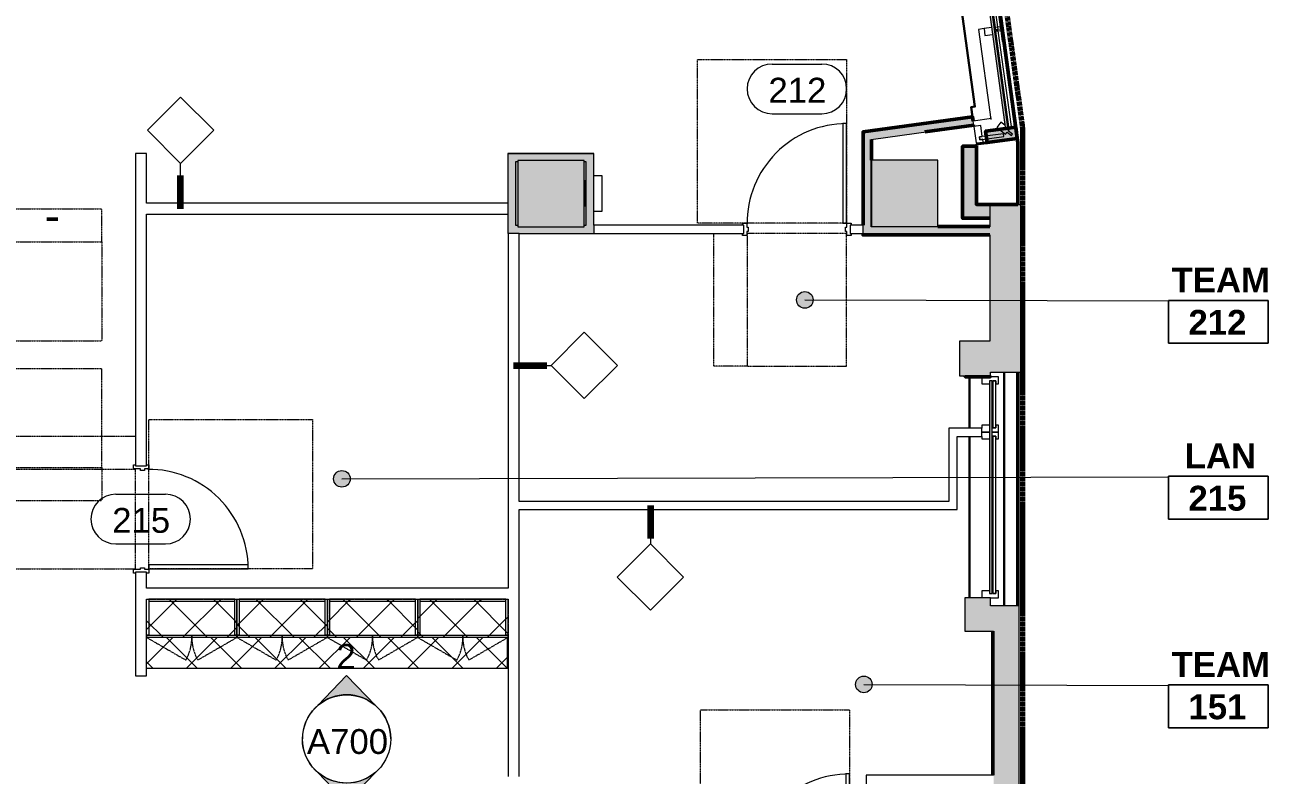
# Model space of a CAD drawing. Header units: inches. Extents: x 842 to 2283, y -57 to 1824.
# Drawn here: x 1819 to 2269, y 320.4 to 592 of the extents above; entities that cross this region are included whole.
import ezdxf

# ---------------------------------------------------------------- set-up
doc = ezdxf.new("R2010")
doc.units = ezdxf.units.IN
doc.header["$MEASUREMENT"] = 0
for name, pattern in [('Dash', [0.25, 0.125, -0.125]), ('Dash 1_32_', [0.0625, 0.03125, -0.03125]), ('Hidden', [0.28125, 0.1875, -0.09375]), ('IMPORT-Orbis_BB$0$TI_Grid_E957150$0$PROPERTY _2_', [1.546875, 1.3125, -0.046875, 0.046875, -0.046875, 0.046875, -0.046875]), ('MN - Dash 1_32_', [0.0625, 0.03125, -0.03125])]:
    doc.linetypes.add(name, pattern=pattern)
for name, color, linetype, lineweight in [('A-AREA-IDEN', 2, 'Continuous', 9), ('A-DOOR', 31, 'Continuous', 13), ('A-DOOR-IDEN', 31, 'Continuous', 9), ('A-GENM', 13, 'Dash 1_32_', 9), ('A-GLAZ-CURT', 52, 'Continuous', 9), ('A-WALL', 113, 'Continuous', 9), ('A-WALL-IDEN', 211, 'Continuous', 9), ('A-WALL-PATT', 111, 'Continuous', 13), ('G-ANNO-SYMB', 111, 'Continuous', 9), ('I-WALL', 2, 'Continuous', 13), ('Orbis - Background_dwg', 8, 'Continuous', 9), ('Orbis_AR$0$A-Wall-Exst', 7, 'Continuous', 9), ('Orbis_BB$0$A-Flor-Spcl', 7, 'Continuous', 9), ('Orbis_BB$0$A-Glaz-Assm', 10, 'Continuous', 20), ('Orbis_BB$0$A-Glaz-Assm-Blow', 250, 'Continuous', 13), ('Orbis_BB$0$A-Glaz-Assm-Glaz', 10, 'Continuous', 20), ('Orbis_BB$0$A-Wall-Exst', 7, 'Continuous', 9), ('Orbis_BB$0$TI_ARCH-02_E957150$0$A-Wall-Blow', 130, 'Continuous', 30), ('Orbis_BB$0$TI_Grid_E957150$0$C-Prop', 170, 'IMPORT-Orbis_BB$0$TI_Grid_E957150$0$PROPERTY _2_', 70), ('Orbis_BB$0$TI_Grid_E957150$0$S-12-COLS-CONC-PATT', 10, 'Continuous', 20), ('Orbis_BB$0$TI_Grid_E957150$0$S-P2-WALL-CONC', 50, 'Continuous', 50), ('Q-CASE', 31, 'Continuous', 13), ('Q-CASE-HDLN', 31, 'Dash', 9), ('S-COLS', 52, 'Continuous', 13)]:
    doc.layers.add(name, color=color, linetype=linetype, lineweight=lineweight)
doc.styles.add('Arial', font='arial.ttf', dxfattribs={"height": 9})
doc.styles.add('Swis721 Lt BT', font='swissl.ttf', dxfattribs={"height": 9})
doc.styles.add('Swis721 Lt BT_B', font='', dxfattribs={"height": 9})
doc.styles.get('Swis721 Lt BT_B').set_extended_font_data('Swis721 Lt BT', bold=True)
pattern_1 = [(45, (-1959.185, -386.466), (-8.01223, 8.01223), []), (135, (-1959.185, -386.466), (-8.01223, -8.01223), [])]
pattern_2 = [(45, (-1861.093, -386.466), (-8.01223, 8.01223), []), (135, (-1861.093, -386.466), (-8.01223, -8.01223), [])]
pattern_3 = [(45, (-1926.488, -386.466), (-8.01223, 8.01223), []), (135, (-1926.488, -386.466), (-8.01223, -8.01223), [])]
pattern_4 = [(45, (-1893.79, -386.466), (-8.01223, 8.01223), []), (135, (-1893.79, -386.466), (-8.01223, -8.01223), [])]

# ---------------------------------------------------------------- blocks, each defined once
blk = doc.blocks.new('Concrete-Rectangular-Column - 24 x 24-6914337-Level XX  CONSTRUCTION')
at = {"layer": 'S-COLS', "lineweight": 9}
blk.add_hatch(color=7, dxfattribs=at).paths.add_polyline_path([(-12, -12), (12, -12), (12, 12), (-12, 12)], flags=0)
at = {"layer": 'S-COLS', "color": 8, "lineweight": 20}
for p, q in [((12, 12), (-12, 12)), ((-12, 12), (-12, -12)), ((12, -12), (12, 12)), ((-12, -12), (12, -12))]:
    blk.add_line(p, q, dxfattribs=at)
blk = doc.blocks.new('Door - Glass Single - Full Rail - Short Handle-7263213-Level XX  CONSTRUCTION')
at = {"layer": 'A-DOOR', "lineweight": 20}
for p, q in [((17, -2), (18, -2)), ((17, -38), (17, -2)), ((18, -2), (18, -38)), ((18, -38), (17, -38))]:
    blk.add_line(p, q, dxfattribs=at)
at = {"layer": 'A-DOOR', "lineweight": 9}
blk.add_arc((18, -2), 36, 179.5, 270, dxfattribs=at)
at = {"layer": 'A-GENM'}
for p, q in [((-17.81, 49.31), (-29.81, 49.31)), ((-29.81, 1.5), (-29.81, 49.31)), ((-17.81, 49.31), (18, 49.31)), ((-17.81, 1.5), (-17.81, 49.31)), ((18, 1.5), (18, 49.31)), ((17.97, 1.5), (18, 1.5)), ((-35.81, -1.5), (-35.81, -61.31)), ((17.97, -1.5), (18, -1.5)), ((18, -1.5), (18, -61.31)), ((-35.81, -61.31), (18, -61.31))]:
    blk.add_line(p, q, dxfattribs=at)
blk = doc.blocks.new('Door - Glass Single - Full Rail - Short Handle-7028100-Level XX  CONSTRUCTION')
at = {"layer": 'A-DOOR', "lineweight": 20}
for p, q in [((17, 38), (17, 2)), ((18, 38), (17, 38)), ((18, 2), (18, 38)), ((17, 2), (18, 2))]:
    blk.add_line(p, q, dxfattribs=at)
at = {"layer": 'A-DOOR', "lineweight": 9}
blk.add_arc((18, 2), 36, 90, 180.5, dxfattribs=at)
at = {"layer": 'A-GENM'}
for p, q in [((-35.81, 61.31), (18, 61.31)), ((-35.81, 1.5), (-35.81, 61.31)), ((18, 1.5), (18, 61.31)), ((17.97, 1.5), (18, 1.5)), ((-29.81, -1.5), (-29.81, -49.31)), ((-17.81, -1.5), (-17.81, -49.31)), ((17.97, -1.5), (18, -1.5)), ((18, -1.5), (18, -49.31)), ((-17.81, -49.31), (-29.81, -49.31)), ((-17.81, -49.31), (18, -49.31))]:
    blk.add_line(p, q, dxfattribs=at)
blk = doc.blocks.new('Door - Single - Solid Door-7305035-Level XX  CONSTRUCTION')
at = {"layer": 'A-DOOR', "linetype": 'MN - Dash 1_32_', "lineweight": 9}
for p, q in [((21.99, 49.91), (-14.01, 49.91)), ((-14.01, 49.91), (-14.01, 1.91)), ((21.99, 49.91), (33.99, 49.91)), ((21.99, 1.91), (21.99, 49.91)), ((33.99, 49.91), (33.99, 1.91)), ((-14.01, 1.91), (21.99, 1.91)), ((-14.01, -62.09), (-14.01, -2.84)), ((-14.01, -2.84), (39.99, -2.84)), ((39.99, -2.84), (39.99, -62.09)), ((39.99, -62.09), (-14.01, -62.09))]:
    blk.add_line(p, q, dxfattribs=at)
at = {"layer": 'A-DOOR', "lineweight": 9}
for p, q in [((-15.63, 2.66), (-14.13, 2.66)), ((-15.63, 1.91), (-15.63, 2.66)), ((-14.13, 2.66), (-14.13, 0.16)), ((-14.13, 0.16), (-13.63, 0.16)), ((-13.63, 0.16), (-13.63, -1.34)), ((21.62, 0.16), (22.12, 0.16)), ((21.62, -1.34), (21.62, 0.16)), ((22.12, 2.66), (23.62, 2.66)), ((22.12, 0.16), (22.12, 2.66)), ((23.62, 2.66), (23.62, 1.91)), ((-15.63, -2.84), (-15.63, -2.09)), ((-14.13, -2.84), (-15.63, -2.84)), ((-14.13, -1.34), (-14.13, -2.84)), ((-13.63, -1.34), (-14.13, -1.34)), ((22.12, -1.34), (21.62, -1.34)), ((22.12, -2.84), (22.12, -1.34)), ((23.62, -2.84), (22.12, -2.84)), ((23.62, -2.09), (23.62, -2.84))]:
    blk.add_line(p, q, dxfattribs=at)
at = {"layer": 'A-DOOR'}
for p, q in [((-12.63, -2.84), (-14.01, -2.84)), ((-14.01, -2.84), (-14.01, -38.84)), ((-12.63, -38.84), (-12.63, -2.84)), ((-14.01, -38.84), (-12.63, -38.84))]:
    blk.add_line(p, q, dxfattribs=at)
at = {"layer": 'A-DOOR', "lineweight": 9}
blk.add_arc((-14.01, -2.84), 36, 270, 0.5, dxfattribs=at)
blk = doc.blocks.new('Door - Single - Solid Door-6976162-Level XX  CONSTRUCTION')
at = {"layer": 'A-DOOR', "linetype": 'MN - Dash 1_32_', "lineweight": 9}
for p, q in [((21.99, 49.41), (-14.01, 49.41)), ((-14.01, 49.41), (-14.01, 1.41)), ((21.99, 49.41), (33.99, 49.41)), ((21.99, 1.41), (21.99, 49.41)), ((33.99, 49.41), (33.99, 1.41)), ((-14.01, 1.41), (21.99, 1.41)), ((-14.01, -61.59), (-14.01, -2.34)), ((-14.01, -2.34), (39.99, -2.34)), ((39.99, -2.34), (39.99, -61.59)), ((39.99, -61.59), (-14.01, -61.59))]:
    blk.add_line(p, q, dxfattribs=at)
at = {"layer": 'A-DOOR', "lineweight": 9}
for p, q in [((-15.63, 2.16), (-14.13, 2.16)), ((-15.63, 1.41), (-15.63, 2.16)), ((-14.13, 2.16), (-14.13, 0.66)), ((-14.13, 0.66), (-13.63, 0.66)), ((-13.63, 0.66), (-13.63, -0.84)), ((21.62, 0.66), (22.12, 0.66)), ((21.62, -0.84), (21.62, 0.66)), ((22.12, 2.16), (23.62, 2.16)), ((22.12, 0.66), (22.12, 2.16)), ((23.62, 2.16), (23.62, 1.41)), ((-15.63, -2.34), (-15.63, -1.59)), ((-14.13, -2.34), (-15.63, -2.34)), ((-14.13, -0.84), (-14.13, -2.34)), ((-13.63, -0.84), (-14.13, -0.84)), ((22.12, -0.84), (21.62, -0.84)), ((22.12, -2.34), (22.12, -0.84)), ((23.62, -2.34), (22.12, -2.34)), ((23.62, -1.59), (23.62, -2.34))]:
    blk.add_line(p, q, dxfattribs=at)
at = {"layer": 'A-DOOR'}
for p, q in [((-12.63, -2.34), (-14.01, -2.34)), ((-14.01, -2.34), (-14.01, -38.34)), ((-12.63, -38.34), (-12.63, -2.34)), ((-14.01, -38.34), (-12.63, -38.34))]:
    blk.add_line(p, q, dxfattribs=at)
at = {"layer": 'A-DOOR', "lineweight": 9}
blk.add_arc((-14.01, -2.34), 36, 270, 0.5, dxfattribs=at)
blk = doc.blocks.new('C-Counter Top - ADJ HEIGHT-7313666-Level XX  CONSTRUCTION')
at = {"layer": 'Q-CASE', "lineweight": 9}
h = blk.add_hatch(dxfattribs=at)
h.set_pattern_fill('FP2_5', color=256, style=0, pattern_type=2)
h.set_pattern_definition([(45, (-1910.351, -384.093), (-8.01223, 8.01223), []), (135, (-1910.351, -384.093), (-8.01223, -8.01223), [])])
h.paths.add_polyline_path([(34.48, -25), (83.34, -25), (83.34, -13.86), (-47.26, -13.86), (-47.26, -25), (31.39, -25)], flags=0)
for p, q in [((83.34, -25), (83.34, -13.86)), ((-47.26, -25), (83.34, -25))]:
    blk.add_line(p, q, dxfattribs=at)
blk = doc.blocks.new('System Panel - Glazed-7329274-Level XX  CONSTRUCTION')
at = {"layer": 'A-GLAZ-CURT'}
blk.add_hatch(color=7, dxfattribs=at).paths.add_polyline_path([(90.81, -1.75), (90.81, -0.75), (-90.81, -0.75), (-90.81, -1.75), (1.22, -1.75)], flags=0)
at = {"layer": 'A-GLAZ-CURT', "color": 8, "lineweight": 20}
for p, q in [((90.81, -0.75), (-90.81, -0.75)), ((-90.81, -0.75), (-90.81, -1.75)), ((-90.81, -1.75), (90.81, -1.75)), ((90.81, -1.75), (90.81, -0.75))]:
    blk.add_line(p, q, dxfattribs=at)
blk = doc.blocks.new('System Panel - Glazed-7329275-Level XX  CONSTRUCTION')
at = {"layer": 'A-GLAZ-CURT'}
blk.add_hatch(color=7, dxfattribs=at).paths.add_polyline_path([(38.5, -1.375), (38.5, -0.75), (-38.5, -0.75), (-38.5, -1.75), (38.5, -1.75)], flags=0)
at = {"layer": 'A-GLAZ-CURT', "color": 8, "lineweight": 20}
for p, q in [((38.5, -0.75), (-38.5, -0.75)), ((-38.5, -0.75), (-38.5, -1.75)), ((-38.5, -1.75), (38.5, -1.75)), ((38.5, -1.75), (38.5, -0.75))]:
    blk.add_line(p, q, dxfattribs=at)
blk = doc.blocks.new('CW Cupbd Ohead - 23_5_h x 13 7_8_d - 2 Doors - 1 Shelf-7492704-Level XX  CONSTRUCTION')
at = {"layer": 'Q-CASE', "lineweight": 9}
h = blk.add_hatch(dxfattribs=at)
h.set_pattern_fill('FP2_7', color=256, style=0, pattern_type=2)
h.set_pattern_definition(pattern_1)
h.paths.add_polyline_path([(2.75, -15.45), (2.75, -2.36), (2, -2.37), (2, -15.45)], flags=0)
h = blk.add_hatch(dxfattribs=at)
h.set_pattern_fill('FP2_7', color=256, style=0, pattern_type=2)
h.set_pattern_definition(pattern_1)
h.paths.add_polyline_path([(33.94, -3.11), (33.94, -2.36), (2.75, -2.37), (2.75, -3.11)], flags=0)
h = blk.add_hatch(dxfattribs=at)
h.set_pattern_fill('FP2_7', color=256, style=0, pattern_type=2)
h.set_pattern_definition(pattern_1)
h.paths.add_polyline_path([(18.34, -15.45), (33.94, -15.45), (33.94, -3.11), (2.75, -3.11), (2.75, -15.45)], flags=0)
h = blk.add_hatch(dxfattribs=at)
h.set_pattern_fill('FP2_7', color=256, style=0, pattern_type=2)
h.set_pattern_definition(pattern_1)
h.paths.add_polyline_path([(34.69, -15.45), (34.69, -2.36), (33.94, -2.37), (33.94, -15.45), (34.51, -15.45)], flags=0)
h = blk.add_hatch(dxfattribs=at)
h.set_pattern_fill('FP2_7', color=256, style=0, pattern_type=2)
h.set_pattern_definition(pattern_1)
h.paths.add_polyline_path([(2, -16.24), (18.34, -16.24), (18.34, -15.45), (2, -15.45)], flags=0)
h = blk.add_hatch(dxfattribs=at)
h.set_pattern_fill('FP2_7', color=256, style=0, pattern_type=2)
h.set_pattern_definition(pattern_1)
h.paths.add_polyline_path([(34.51, -16.24), (34.69, -16.24), (34.69, -15.45), (18.34, -15.45), (18.34, -16.24), (33.94, -16.24)], flags=0)
for p, q in [((2, -2.36), (2.75, -2.36)), ((2, -15.45), (2, -2.36)), ((2.75, -2.36), (2.75, -15.45)), ((33.94, -2.36), (2.75, -2.36)), ((2.75, -3.11), (33.94, -3.11)), ((33.94, -2.36), (34.69, -2.36)), ((33.94, -15.45), (33.94, -2.36)), ((34.69, -15.45), (34.69, -2.36)), ((2, -15.45), (18.34, -15.45)), ((2, -15.45), (2, -16.24)), ((2.75, -15.45), (2, -15.45)), ((18.34, -16.24), (2, -16.24)), ((18.34, -16.24), (18.34, -15.45)), ((18.34, -15.45), (34.69, -15.45)), ((18.34, -15.45), (18.34, -16.24)), ((34.69, -16.24), (18.34, -16.24)), ((34.69, -15.45), (33.94, -15.45)), ((34.69, -16.24), (34.69, -15.45))]:
    blk.add_line(p, q, dxfattribs=at)
at = {"layer": 'Q-CASE', "linetype": 'Hidden', "lineweight": 9}
for p, q in [((2, -16.24), (16.15, -24.41)), ((34.69, -16.24), (20.53, -24.41))]:
    blk.add_line(p, q, dxfattribs=at)
for centre, start, end in [((2, -16.24), 330, 0.5), ((34.69, -16.24), 179.5, 210)]:
    blk.add_arc(centre, 16.35, start, end, dxfattribs=at)
at = {"layer": 'Q-CASE-HDLN'}
for p, q in [((2, -16.24), (2, -2.36)), ((2, -2.36), (34.69, -2.36)), ((34.69, -2.36), (34.69, -16.24)), ((34.69, -16.24), (2, -16.24))]:
    blk.add_line(p, q, dxfattribs=at)
blk = doc.blocks.new('CW Cupbd Ohead - 23_5_h x 13 7_8_d - 2 Doors - 1 Shelf-V1-Level XX  CONSTRUCTION')
at = {"layer": 'Q-CASE', "lineweight": 9}
h = blk.add_hatch(dxfattribs=at)
h.set_pattern_fill('FP2_8', color=256, style=0, pattern_type=2)
h.set_pattern_definition(pattern_2)
h.paths.add_polyline_path([(2, -15.45), (2.75, -15.45), (2.75, -2.36), (2, -2.37), (2, -3.11)], flags=0)
h = blk.add_hatch(dxfattribs=at)
h.set_pattern_fill('FP2_8', color=256, style=0, pattern_type=2)
h.set_pattern_definition(pattern_2)
h.paths.add_polyline_path([(2.75, -3.11), (33.94, -3.11), (33.94, -2.36), (2.75, -2.37)], flags=0)
h = blk.add_hatch(dxfattribs=at)
h.set_pattern_fill('FP2_8', color=256, style=0, pattern_type=2)
h.set_pattern_definition(pattern_2)
h.paths.add_polyline_path([(18.34, -15.45), (33.94, -15.45), (33.94, -3.11), (2.75, -3.11), (2.75, -15.45)], flags=0)
h = blk.add_hatch(dxfattribs=at)
h.set_pattern_fill('FP2_8', color=256, style=0, pattern_type=2)
h.set_pattern_definition(pattern_2)
h.paths.add_polyline_path([(34.69, -15.45), (34.69, -2.36), (33.94, -2.37), (33.94, -15.45)], flags=0)
h = blk.add_hatch(dxfattribs=at)
h.set_pattern_fill('FP2_8', color=256, style=0, pattern_type=2)
h.set_pattern_definition(pattern_2)
h.paths.add_polyline_path([(2, -16.24), (18.34, -16.24), (18.34, -15.45), (2, -15.45)], flags=0)
h = blk.add_hatch(dxfattribs=at)
h.set_pattern_fill('FP2_8', color=256, style=0, pattern_type=2)
h.set_pattern_definition(pattern_2)
h.paths.add_polyline_path([(34.69, -16.24), (34.69, -15.45), (18.34, -15.45), (18.34, -16.24), (33.94, -16.24)], flags=0)
for p, q in [((2, -2.36), (2.75, -2.36)), ((2, -15.45), (2, -2.36)), ((2.75, -2.36), (2.75, -15.45)), ((33.94, -2.36), (2.75, -2.36)), ((2.75, -3.11), (33.94, -3.11)), ((33.94, -2.36), (34.69, -2.36)), ((33.94, -15.45), (33.94, -2.36)), ((34.69, -15.45), (34.69, -2.36)), ((2, -15.45), (18.34, -15.45)), ((2, -15.45), (2, -16.24)), ((2.75, -15.45), (2, -15.45)), ((18.34, -16.24), (2, -16.24)), ((18.34, -16.24), (18.34, -15.45)), ((18.34, -15.45), (34.69, -15.45)), ((18.34, -15.45), (18.34, -16.24)), ((34.69, -16.24), (18.34, -16.24)), ((34.69, -15.45), (33.94, -15.45)), ((34.69, -16.24), (34.69, -15.45))]:
    blk.add_line(p, q, dxfattribs=at)
at = {"layer": 'Q-CASE', "linetype": 'Hidden', "lineweight": 9}
for p, q in [((2, -16.24), (16.15, -24.41)), ((34.69, -16.24), (20.53, -24.41))]:
    blk.add_line(p, q, dxfattribs=at)
for centre, start, end in [((2, -16.24), 330, 0.5), ((34.69, -16.24), 179.5, 210)]:
    blk.add_arc(centre, 16.35, start, end, dxfattribs=at)
at = {"layer": 'Q-CASE-HDLN'}
for p, q in [((2, -16.24), (2, -2.36)), ((2, -2.36), (34.69, -2.36)), ((34.69, -2.36), (34.69, -16.24)), ((34.69, -16.24), (2, -16.24))]:
    blk.add_line(p, q, dxfattribs=at)
blk = doc.blocks.new('CW Cupbd Ohead - 23_5_h x 13 7_8_d - 2 Doors - 1 Shelf-V2-Level XX  CONSTRUCTION')
at = {"layer": 'Q-CASE', "lineweight": 9}
h = blk.add_hatch(dxfattribs=at)
h.set_pattern_fill('FP2_9', color=256, style=0, pattern_type=2)
h.set_pattern_definition(pattern_3)
h.paths.add_polyline_path([(2.75, -15.45), (2.75, -2.36), (2, -2.37), (2, -15.45)], flags=0)
h = blk.add_hatch(dxfattribs=at)
h.set_pattern_fill('FP2_9', color=256, style=0, pattern_type=2)
h.set_pattern_definition(pattern_3)
h.paths.add_polyline_path([(15.25, -3.11), (33.94, -3.11), (33.94, -2.36), (2.75, -2.37), (2.75, -3.11)], flags=0)
h = blk.add_hatch(dxfattribs=at)
h.set_pattern_fill('FP2_9', color=256, style=0, pattern_type=2)
h.set_pattern_definition(pattern_3)
h.paths.add_polyline_path([(18.34, -15.45), (33.94, -15.45), (33.94, -3.11), (2.75, -3.11), (2.75, -15.45), (15.25, -15.45)], flags=0)
h = blk.add_hatch(dxfattribs=at)
h.set_pattern_fill('FP2_9', color=256, style=0, pattern_type=2)
h.set_pattern_definition(pattern_3)
h.paths.add_polyline_path([(34.69, -15.45), (34.69, -2.36), (33.94, -2.37), (33.94, -15.45)], flags=0)
h = blk.add_hatch(dxfattribs=at)
h.set_pattern_fill('FP2_9', color=256, style=0, pattern_type=2)
h.set_pattern_definition(pattern_3)
h.paths.add_polyline_path([(2, -16.24), (18.34, -16.24), (18.34, -15.45), (2, -15.45)], flags=0)
h = blk.add_hatch(dxfattribs=at)
h.set_pattern_fill('FP2_9', color=256, style=0, pattern_type=2)
h.set_pattern_definition(pattern_3)
h.paths.add_polyline_path([(34.69, -16.24), (34.69, -15.45), (18.34, -15.45), (18.34, -16.24), (33.94, -16.24)], flags=0)
for p, q in [((2, -2.36), (2.75, -2.36)), ((2, -15.45), (2, -2.36)), ((2.75, -2.36), (2.75, -15.45)), ((33.94, -2.36), (2.75, -2.36)), ((2.75, -3.11), (33.94, -3.11)), ((33.94, -2.36), (34.69, -2.36)), ((33.94, -15.45), (33.94, -2.36)), ((34.69, -15.45), (34.69, -2.36)), ((2, -15.45), (18.34, -15.45)), ((2, -15.45), (2, -16.24)), ((2.75, -15.45), (2, -15.45)), ((18.34, -16.24), (2, -16.24)), ((18.34, -16.24), (18.34, -15.45)), ((18.34, -15.45), (34.69, -15.45)), ((18.34, -15.45), (18.34, -16.24)), ((34.69, -16.24), (18.34, -16.24)), ((34.69, -15.45), (33.94, -15.45)), ((34.69, -16.24), (34.69, -15.45))]:
    blk.add_line(p, q, dxfattribs=at)
at = {"layer": 'Q-CASE', "linetype": 'Hidden', "lineweight": 9}
for p, q in [((2, -16.24), (16.15, -24.41)), ((34.69, -16.24), (20.53, -24.41))]:
    blk.add_line(p, q, dxfattribs=at)
for centre, start, end in [((2, -16.24), 330, 0.5), ((34.69, -16.24), 179.5, 210)]:
    blk.add_arc(centre, 16.35, start, end, dxfattribs=at)
at = {"layer": 'Q-CASE-HDLN'}
for p, q in [((2, -16.24), (2, -2.36)), ((2, -2.36), (34.69, -2.36)), ((34.69, -2.36), (34.69, -16.24)), ((34.69, -16.24), (2, -16.24))]:
    blk.add_line(p, q, dxfattribs=at)
blk = doc.blocks.new('CW Cupbd Ohead - 23_5_h x 13 7_8_d - 2 Doors - 1 Shelf-V3-Level XX  CONSTRUCTION')
at = {"layer": 'Q-CASE', "lineweight": 9}
h = blk.add_hatch(dxfattribs=at)
h.set_pattern_fill('FP2_10', color=256, style=0, pattern_type=2)
h.set_pattern_definition(pattern_4)
h.paths.add_polyline_path([(2.75, -15.45), (2.75, -2.36), (2, -2.37), (2, -15.45)], flags=0)
h = blk.add_hatch(dxfattribs=at)
h.set_pattern_fill('FP2_10', color=256, style=0, pattern_type=2)
h.set_pattern_definition(pattern_4)
h.paths.add_polyline_path([(33.94, -3.11), (33.94, -2.36), (2.75, -2.37), (2.75, -3.11)], flags=0)
h = blk.add_hatch(dxfattribs=at)
h.set_pattern_fill('FP2_10', color=256, style=0, pattern_type=2)
h.set_pattern_definition(pattern_4)
h.paths.add_polyline_path([(18.34, -15.45), (33.94, -15.45), (33.94, -3.11), (2.75, -3.11), (2.75, -15.45)], flags=0)
h = blk.add_hatch(dxfattribs=at)
h.set_pattern_fill('FP2_10', color=256, style=0, pattern_type=2)
h.set_pattern_definition(pattern_4)
h.paths.add_polyline_path([(34.69, -15.45), (34.69, -2.36), (33.94, -2.37), (33.94, -15.45)], flags=0)
h = blk.add_hatch(dxfattribs=at)
h.set_pattern_fill('FP2_10', color=256, style=0, pattern_type=2)
h.set_pattern_definition(pattern_4)
h.paths.add_polyline_path([(2, -16.24), (18.34, -16.24), (18.34, -15.45), (2, -15.45)], flags=0)
h = blk.add_hatch(dxfattribs=at)
h.set_pattern_fill('FP2_10', color=256, style=0, pattern_type=2)
h.set_pattern_definition(pattern_4)
h.paths.add_polyline_path([(34.69, -16.24), (34.69, -15.45), (18.34, -15.45), (18.34, -16.24), (33.94, -16.24)], flags=0)
for p, q in [((2, -2.36), (2.75, -2.36)), ((2, -15.45), (2, -2.36)), ((2.75, -2.36), (2.75, -15.45)), ((33.94, -2.36), (2.75, -2.36)), ((2.75, -3.11), (33.94, -3.11)), ((33.94, -2.36), (34.69, -2.36)), ((33.94, -15.45), (33.94, -2.36)), ((34.69, -15.45), (34.69, -2.36)), ((2, -15.45), (18.34, -15.45)), ((2, -15.45), (2, -16.24)), ((2.75, -15.45), (2, -15.45)), ((18.34, -16.24), (2, -16.24)), ((18.34, -16.24), (18.34, -15.45)), ((18.34, -15.45), (34.69, -15.45)), ((18.34, -15.45), (18.34, -16.24)), ((34.69, -16.24), (18.34, -16.24)), ((34.69, -15.45), (33.94, -15.45)), ((34.69, -16.24), (34.69, -15.45))]:
    blk.add_line(p, q, dxfattribs=at)
at = {"layer": 'Q-CASE', "linetype": 'Hidden', "lineweight": 9}
for p, q in [((2, -16.24), (16.15, -24.41)), ((34.69, -16.24), (20.53, -24.41))]:
    blk.add_line(p, q, dxfattribs=at)
for centre, start, end in [((2, -16.24), 330, 0.5), ((34.69, -16.24), 179.5, 210)]:
    blk.add_arc(centre, 16.35, start, end, dxfattribs=at)
at = {"layer": 'Q-CASE-HDLN'}
for p, q in [((2, -16.24), (2, -2.36)), ((2, -2.36), (34.69, -2.36)), ((34.69, -2.36), (34.69, -16.24)), ((34.69, -16.24), (2, -16.24))]:
    blk.add_line(p, q, dxfattribs=at)
blk = doc.blocks.new('Orbis - Background_dwg__U47-7347728-Level XX  CONSTRUCTION')
at = {"layer": 'Orbis_BB$0$TI_Grid_E957150$0$S-12-COLS-CONC-PATT', "lineweight": 50}
blk.add_hatch(color=50, dxfattribs=at).paths.add_polyline_path([(12704.97, 1325.28), (12705.76, 1326.09), (12705.76, 1348.47), (12704.97, 1348.47)], flags=0)
blk = doc.blocks.new('Orbis - Background_dwg_Orbis_BB-7347761-Level XX  CONSTRUCTION')
at = {"layer": 'Orbis_BB$0$A-Wall-Exst'}
h = blk.add_hatch(color=256, dxfattribs=at)
h.paths.add_polyline_path([(12876.66, 1270.54), (12876.66, 1270.83), (12867.66, 1270.83), (12867.66, 1270.54), (12876.54, 1270.54)], flags=0)
h.paths.add_polyline_path([(12830.66, 1321.91), (12876.54, 1321.91), (12876.54, 1321.97), (12830.7, 1321.97), (12830.66, 1321.97)], flags=0)
h.paths.add_polyline_path([(12834.64, 1324.84), (12876.54, 1324.84), (12876.54, 1324.91), (12833.66, 1324.92), (12833.66, 1356.45), (12833.58, 1356.44), (12833.59, 1324.84), (12833.67, 1324.84)], flags=0)
h.paths.add_polyline_path([(12830.66, 1325.41), (12830.7, 1325.41), (12830.7, 1358.94), (12870.31, 1364.51), (12870.3, 1364.57), (12830.66, 1359.14), (12830.66, 1325.42)], flags=0)
h.paths.add_polyline_path([(12876.54, 1327.91), (12876.54, 1332.83), (12886.66, 1332.83), (12886.66, 1332.91), (12871.66, 1332.91), (12871.66, 1353.98), (12866.66, 1353.98), (12866.66, 1327.91), (12871.66, 1327.91)], flags=0)
h.paths.add_polyline_path([(12875.54, 1355.32), (12886.44, 1356.81), (12885.88, 1360.89), (12874.98, 1359.4), (12875.34, 1356.81)], flags=0)
h.paths.add_polyline_path([(12852.98, 1359.17), (12870.71, 1361.62), (12870.7, 1361.66), (12857.45, 1359.8)], flags=0)
h = blk.add_hatch(color=256, dxfattribs=at)
h.paths.add_polyline_path([(12728.68, 1086.91), (12731.18, 1086.91), (12731.18, 1087.03), (12702.18, 1087.03), (12702.18, 1086.91), (12728.48, 1086.91)], flags=0)
h.paths.add_polyline_path([(12704.86, 1089.9), (12728.48, 1089.9), (12728.48, 1091.91), (12704.86, 1091.91), (12704.86, 1090.03)], flags=0)
h.paths.add_polyline_path([(12728.48, 1121.91), (12728.48, 1123.03), (12704.86, 1123.03), (12704.86, 1121.91), (12706.17, 1121.91)], flags=0)
h.paths.add_polyline_path([(12729.76, 1325.28), (12730.35, 1325.28), (12730.35, 1348.47), (12729.76, 1348.47), (12729.76, 1325.41)], flags=0)
h.paths.add_polyline_path([(12705.76, 1325.28), (12705.76, 1326.09), (12704.97, 1325.28), (12705.24, 1325.28)], flags=0)
h.paths.add_polyline_path([(12729.76, 1351.35), (12733.16, 1351.35), (12733.16, 1351.41), (12702.16, 1351.41), (12702.17, 1351.35), (12705.76, 1351.35)], flags=0)
h = blk.add_hatch(color=256, dxfattribs=at)
h.paths.add_polyline_path([(12831.66, 1027.91), (12851.41, 1027.91), (12851.41, 1028.04), (12831.79, 1028.04), (12831.79, 1036.53), (12831.66, 1036.53), (12831.66, 1027.91)], flags=0)
h.paths.add_polyline_path([(12853.66, 1027.91), (12853.66, 1028.04), (12852.41, 1028.04), (12852.41, 1027.91)], flags=0)
h.paths.add_polyline_path([(12835.54, 1031.79), (12846.54, 1031.79), (12846.54, 1031.91), (12835.66, 1031.91), (12835.66, 1098.91), (12835.54, 1098.91), (12835.54, 1031.91)], flags=0)
h.paths.add_polyline_path([(12831.79, 1040.53), (12831.79, 1087.03), (12831.66, 1087.03), (12831.66, 1040.53)], flags=0)
h.paths.add_polyline_path([(12868.66, 1075.91), (12886.66, 1075.91), (12886.66, 1087.97), (12853.79, 1087.97), (12853.79, 1087.91), (12868.66, 1087.91), (12868.66, 1077.2)], flags=0)
h.paths.add_polyline_path([(12831.66, 1090.03), (12831.79, 1090.03), (12831.79, 1126.03), (12831.66, 1126.03), (12831.66, 1090.63)], flags=0)
h.paths.add_polyline_path([(12857.66, 1092.85), (12877.89, 1092.85), (12877.89, 1092.91), (12846.66, 1092.91), (12846.66, 1092.85), (12853.79, 1092.85)], flags=0)
h.paths.add_polyline_path([(12877.66, 1126.34), (12877.89, 1126.34), (12877.89, 1178.41), (12877.66, 1178.41), (12877.66, 1127.19)], flags=0)
at = {"layer": 'Orbis_BB$0$A-Flor-Spcl', "flags": 128}
for points in [[(12730.35, 1332.16), (12730.16, 1332.16), (12730.16, 1341.66), (12730.35, 1341.66)], [(12733.22, 1343.41), (12736.16, 1343.41), (12736.16, 1330.41), (12733.22, 1330.41)]]:
    blk.add_lwpolyline(points, dxfattribs=at)
at = {"layer": 'Orbis_BB$0$A-Glaz-Assm'}
for p, q in [((12877.16, 1396.91), (12874.44, 1396.54)), ((12874.78, 1394.06), (12877.5, 1394.43)), ((12881.99, 1361.64), (12880.55, 1362.73)), ((12873.66, 1250.54), (12876.41, 1250.54)), ((12876.41, 1250.54), (12873.66, 1250.54))]:
    blk.add_line(p, q, dxfattribs=at)
at = {"layer": 'Orbis_BB$0$A-Glaz-Assm', "flags": 128}
for points in [[(12877.16, 1396.91), (12874.44, 1396.54), (12874.78, 1394.06)], [(12874.44, 1396.54), (12874.78, 1394.06), (12877.5, 1394.43)], [(12878.49, 1394.57), (12878.74, 1394.6), (12878.61, 1395.59), (12880.59, 1395.86), (12880.52, 1396.36), (12878.54, 1396.09), (12878.4, 1397.08), (12878.15, 1397.04)], [(12878.49, 1394.57), (12878.74, 1394.6), (12878.61, 1395.59), (12880.59, 1395.86), (12880.52, 1396.36), (12878.54, 1396.09), (12878.4, 1397.08), (12878.15, 1397.04)], [(12881.99, 1361.65), (12880.56, 1362.74), (12879.04, 1360.75)], [(12880.55, 1362.73), (12879.04, 1360.74), (12882.23, 1358.32), (12882.83, 1359.12), (12884.42, 1357.91), (12884.73, 1358.31), (12883.13, 1359.52), (12883.74, 1360.32), (12882.86, 1360.98)], [(12879.04, 1360.75), (12882.23, 1358.33), (12882.83, 1359.13), (12884.43, 1357.92), (12884.73, 1358.32), (12883.14, 1359.53), (12883.74, 1360.32), (12882.87, 1360.98)], [(12873.66, 1270.54), (12873.66, 1268.04), (12876.41, 1268.04)], [(12877.41, 1268.04), (12877.66, 1268.04), (12877.66, 1269.04), (12878.66, 1269.04), (12878.66, 1268.04), (12879.66, 1268.04), (12879.66, 1270.54), (12873.66, 1270.54)], [(12876.41, 1253.04), (12873.66, 1253.04), (12873.66, 1251.96)], [(12877.41, 1250.54), (12879.66, 1250.54), (12879.66, 1253.04), (12878.66, 1253.04), (12878.66, 1252.04), (12877.66, 1252.04), (12877.66, 1253.04), (12877.41, 1253.04)], [(12873.66, 1248.96), (12873.66, 1248.04), (12876.41, 1248.04)], [(12877.41, 1248.04), (12877.66, 1248.04), (12877.66, 1249.04), (12878.66, 1249.04), (12878.66, 1248.04), (12879.66, 1248.04), (12879.66, 1250.54), (12877.41, 1250.54)], [(12876.41, 1193.04), (12873.66, 1193.04), (12873.66, 1190.54)], [(12876.79, 1190.54), (12879.66, 1190.54), (12879.66, 1193.04), (12878.66, 1193.04), (12878.66, 1192.04), (12877.66, 1192.04), (12877.66, 1193.04), (12877.41, 1193.04)]]:
    blk.add_lwpolyline(points, dxfattribs=at)
blk.add_lwpolyline([(12870.78, 1361.1), (12871.59, 1355.16), (12874.07, 1355.5), (12873.94, 1356.49), (12872.94, 1356.35), (12872.81, 1357.34), (12873.8, 1357.48), (12873.26, 1361.44)], close=True, dxfattribs=at)
at = {"layer": 'Orbis_BB$0$A-Glaz-Assm-Blow'}
for p, q in [((12877.13, 1363.99), (12870.51, 1363.08)), ((12870.7, 1361.66), (12870.78, 1361.1)), ((12874.07, 1355.5), (12886.15, 1357.15))]:
    blk.add_line(p, q, dxfattribs=at)
at = {"layer": 'Orbis_BB$0$A-Glaz-Assm-Blow', "flags": 128}
for points in [[(12878.4, 1397.08), (12880.38, 1397.35), (12880.52, 1396.36), (12872.44, 1455.31)], [(12874.44, 1396.54), (12872.46, 1396.26), (12876.92, 1363.7)], [(12881.13, 1391.9), (12880.59, 1395.86), (12885.93, 1356.86)]]:
    blk.add_lwpolyline(points, dxfattribs=at)
at = {"layer": 'Orbis_BB$0$A-Glaz-Assm-Glaz', "flags": 128}
for points in [[(12870.46, 1455.04), (12878.54, 1396.09), (12879.53, 1396.22), (12871.45, 1455.17)], [(12878.61, 1395.59), (12883.34, 1361.05), (12884.33, 1361.18), (12879.6, 1395.73)], [(12881.42, 1358.52), (12872.81, 1357.34), (12872.94, 1356.35), (12881.55, 1357.53)], [(12877.66, 1269.04), (12877.66, 1252.04), (12878.66, 1252.04), (12878.66, 1269.04)], [(12877.66, 1249.04), (12877.66, 1192.04), (12878.66, 1192.04), (12878.66, 1249.04)]]:
    blk.add_lwpolyline(points, close=True, dxfattribs=at)
at = {"layer": 'Orbis_BB$0$A-Wall-Exst', "color": 50, "lineweight": 50}
for p, q in [((12833.66, 1348.91), (12833.66, 1356.46)), ((12876.54, 1324.91), (12857.66, 1324.91)), ((12877.66, 1178.41), (12877.66, 1126.34))]:
    blk.add_line(p, q, dxfattribs=at)
at = {"layer": 'Orbis_BB$0$A-Wall-Exst', "color": 50, "lineweight": 50, "flags": 128}
for points in [[(12870.51, 1363.08), (12870.3, 1364.57), (12830.66, 1359.14), (12830.66, 1325.41)], [(12852.98, 1359.17), (12870.71, 1361.6), (12870.7, 1361.66)], [(12871.66, 1353.98), (12866.66, 1353.98), (12866.66, 1327.91), (12876.54, 1327.91)], [(12886.66, 1332.83), (12886.66, 1332.91), (12871.66, 1332.91), (12871.66, 1353.98)], [(12830.66, 1322.41), (12830.66, 1321.91), (12876.54, 1321.91)], [(12867.66, 1270.83), (12867.66, 1270.54), (12876.66, 1270.54), (12876.66, 1270.83)]]:
    blk.add_lwpolyline(points, dxfattribs=at)
blk.add_lwpolyline([(12886.44, 1356.81), (12885.88, 1360.89), (12874.98, 1359.4), (12875.54, 1355.32)], close=True, dxfattribs=at)
at = {"layer": 'Orbis_BB$0$A-Wall-Exst', "flags": 128}
blk.add_lwpolyline([(12702.16, 1351.35), (12702.16, 1351.41), (12733.16, 1351.41), (12733.16, 1351.34)], dxfattribs=at)
at = {"layer": 'Orbis_BB$0$TI_ARCH-02_E957150$0$A-Wall-Blow'}
for p, q in [((12869.16, 1270.54), (12869.16, 1251.96)), ((12881.66, 1187.66), (12881.66, 1272.2)), ((12886.66, 1272.2), (12886.66, 1187.66)), ((12869.16, 1248.96), (12869.16, 1190.54))]:
    blk.add_line(p, q, dxfattribs=at)
at = {"layer": 'Orbis_BB$0$TI_ARCH-02_E957150$0$A-Wall-Blow', "flags": 128}
for points in [[(12870.3, 1364.57), (12869.81, 1368.16), (12871.11, 1368.34), (12847.46, 1540.96), (12850.06, 1541.32)], [(12886.66, 1332.83), (12886.66, 1332.91), (12871.66, 1332.91), (12871.66, 1354.66), (12886.46, 1356.69), (12860.96, 1542.83)]]:
    blk.add_lwpolyline(points, dxfattribs=at)
at = {"layer": 'Orbis_BB$0$TI_Grid_E957150$0$C-Prop', "flags": 128}
blk.add_lwpolyline([(12850.26, 2047.16), (12794.32, 2047.16), (12793.88, 2046.62), (12888.38, 1360.4), (12888.38, 796.17), (11550.5, 796.17)], dxfattribs=at)
at = {"layer": 'Orbis_BB$0$TI_Grid_E957150$0$S-P2-WALL-CONC'}
blk.add_line((12886.66, 1272.2), (12886.66, 1187.66), dxfattribs=at)
at = {"layer": 'Orbis_BB$0$TI_Grid_E957150$0$S-P2-WALL-CONC', "flags": 128}
blk.add_lwpolyline([(12860.96, 1542.83), (12886.66, 1355.2), (12886.66, 1332.83)], dxfattribs=at)
blk.add_blockref('Orbis - Background_dwg__U47-7347728-Level XX  CONSTRUCTION', (0, 0))
blk = doc.blocks.new('Orbis - Background_dwg-7329766-Level XX  CONSTRUCTION')
at = {"layer": 'Orbis_AR$0$A-Wall-Exst', "color": 50, "lineweight": 50}
blk.add_line((1830.93, 521.6), (1826.93, 521.6), dxfattribs=at)
blk.add_blockref('Orbis - Background_dwg_Orbis_BB-7347761-Level XX  CONSTRUCTION', (-10708.29, -805.94))
blk = doc.blocks.new('Elevation - Filled Arrow 2-347888-Level XX  CONSTRUCTION')
at = {"layer": 'G-ANNO-SYMB'}
blk.add_circle((0, 0), 0.1664, dxfattribs=at)
blk = doc.blocks.new('Elevation - Filled Arrow-151867-Level XX  CONSTRUCTION')
at = {"layer": 'G-ANNO-SYMB'}
h = blk.add_hatch(color=256, dxfattribs=at)
edge = h.paths.add_edge_path(flags=0)
edge.add_line((0, 0.2393), (0.1103, 0.1247))
edge.add_arc((-0.0002, -0.0002), 0.1667, 48.498, 130.5571)
edge.add_line((-0.1085, 0.1265), (0, 0.2393))
for p, q in [((0, 0.2393), (-0.1085, 0.1265)), ((-0.1084, 0.1266), (0, 0.2393)), ((0, 0.2393), (-0.1084, 0.1266)), ((0, 0.2393), (0.11, 0.1249)), ((0.1103, 0.1247), (0, 0.2393))]:
    blk.add_line(p, q, dxfattribs=at)
blk.add_arc((-0.0002, -0.0002), 0.1667, 48.498, 130.5571, dxfattribs=at)
blk.add_ellipse((-0.0002, -0.0001), major_axis=(-0.1667, 0), ratio=0.999376, start_param=3.141593, end_param=6.283185, dxfattribs=at)
blk = doc.blocks.new('Room Tag - Room Name and Number-3379422-Level XX  CONSTRUCTION')
at = {"layer": 'A-AREA-IDEN'}
for p, q in [((-0.1881, -0.1636), (-0.1881, -0.0018)), ((-0.1881, -0.0018), (0.1869, -0.0018)), ((0.1869, -0.0018), (-0.1881, -0.0018)), ((-0.1881, -0.0018), (-0.1881, -0.1636)), ((0.1869, -0.0018), (0.1869, -0.1636)), ((0.1869, -0.1636), (0.1869, -0.0018)), ((0.1869, -0.1636), (-0.1881, -0.1636)), ((-0.1881, -0.1636), (0.1869, -0.1636))]:
    blk.add_line(p, q, dxfattribs=at)
blk = doc.blocks.new('Door Tag - Door Tag-41184-Level XX  CONSTRUCTION')
at = {"layer": 'A-DOOR-IDEN'}
for p, q in [((-0.09375, 0.09375), (0.09375, 0.09375)), ((-0.09375, -0.09375), (0.09375, -0.09375))]:
    blk.add_line(p, q, dxfattribs=at)
for centre, start, end in [((-0.09375, 0), 90, 270), ((0.09375, 0), 270, 90)]:
    blk.add_arc(centre, 0.09375, start, end, dxfattribs=at)
blk = doc.blocks.new('Wall Tag - 1_4_-62626-Level XX  CONSTRUCTION')
at = {"layer": 'A-WALL-IDEN'}
for p, q in [((-0.125, 0), (0, 0.125)), ((0, 0.125), (0.125, 0)), ((-0.125, 0), (0, -0.125)), ((0, -0.125), (0.125, 0))]:
    blk.add_line(p, q, dxfattribs=at)

msp = doc.modelspace()

# ---------------------------------------------------------------- hatches: boundary and pattern name
at = {"layer": 'A-AREA-IDEN'}
h = msp.add_hatch(color=256, dxfattribs=at)
edge = h.paths.add_edge_path(flags=0)
edge.add_arc((2101.29, 492.41), 3, 0, 360)
h = msp.add_hatch(color=256, dxfattribs=at)
edge = h.paths.add_edge_path(flags=0)
edge.add_arc((1933.74, 427.65), 3, 0, 360)
h = msp.add_hatch(color=256, dxfattribs=at)
edge = h.paths.add_edge_path(flags=0)
edge.add_arc((2122.65, 353.23), 3, 0, 360)
at = {"layer": 'A-WALL-PATT', "lineweight": 9}
for points in [[(2122.41, 550.1), (2162.42, 555.72), (2162.02, 558.57), (2122.41, 553), (2122.41, 550.5)], [(2125.28, 516.03), (2125.28, 550.5), (2122.41, 550.1), (2122.41, 516.03)], [(2024.93, 542.54), (2024.93, 545.41), (1993.81, 545.41), (1993.81, 542.54), (1997.47, 542.54), (1997.47, 542.86), (2021.47, 542.86), (2021.47, 542.54), (2022.06, 542.54)], [(1993.81, 519.35), (1996.68, 519.35), (1996.68, 542.54), (1993.81, 542.54)], [(2024.93, 516.47), (2024.93, 542.54), (2022.06, 542.54), (2022.06, 516.47)], [(2179.5, 477.52), (2179.5, 526.89), (2168.25, 526.89), (2168.25, 477.52)], [(1993.81, 516.47), (2022.06, 516.47), (2022.06, 519.35), (2021.47, 519.35), (2021.47, 518.86), (1997.47, 518.86), (1997.47, 519.35), (1993.81, 519.35)], [(2125.28, 516.03), (2168.25, 516.03), (2168.25, 518.91), (2125.28, 518.91)], [(2157.25, 466.27), (2179.5, 466.27), (2179.5, 477.52), (2157.25, 477.52)], [(2157.25, 464.89), (2168.5, 464.89), (2168.5, 466.27), (2157.25, 466.27)], [(2159.25, 372.48), (2168.5, 372.48), (2168.5, 384.6), (2159.25, 384.6)], [(2168.5, 372.48), (2178.85, 372.48), (2178.85, 381.73), (2168.5, 381.73)], [(2178.85, 286.91), (2178.85, 372.48), (2169.6, 372.48), (2169.6, 286.91)]]:
    msp.add_hatch(color=7, dxfattribs=at).paths.add_polyline_path(points, flags=0)

# ---------------------------------------------------------------- linework, layer by layer
at = {"layer": 'A-AREA-IDEN'}
for p, q in [((2101.29, 492.41), (2232.96, 492.05)), ((1933.74, 427.65), (2232.96, 428.38)), ((2122.65, 353.23), (2232.96, 352.86))]:
    msp.add_line(p, q, dxfattribs=at)
for centre in [(2101.29, 492.41), (1933.74, 427.65), (2122.65, 353.23)]:
    msp.add_circle(centre, 3, dxfattribs=at)
at = {"layer": 'A-WALL', "lineweight": 13}
for p, q in [((2024.93, 519.47), (2024.93, 516.47)), ((2122.41, 516.47), (2122.41, 519.47)), ((1997.88, 516.47), (1993.88, 516.47))]:
    msp.add_line(p, q, dxfattribs=at)
at = {"layer": 'A-WALL-IDEN'}
for p, q in [((1875.37, 525.44), (1875.37, 541.82)), ((1995.88, 468.69), (2009.43, 468.69)), ((2045.4, 418), (2045.4, 404.09))]:
    msp.add_line(p, q, dxfattribs=at)
at = {"layer": 'A-WALL-IDEN', "lineweight": 90}
for p, q in [((1875.37, 525.44), (1875.37, 537.44)), ((1995.88, 468.69), (2007.88, 468.69)), ((2045.4, 418), (2045.4, 406))]:
    msp.add_line(p, q, dxfattribs=at)
at = {"layer": 'I-WALL', "color": 8, "lineweight": 20}
for p, q in [((2162.02, 558.57), (2122.41, 553)), ((2162.42, 555.72), (2162.02, 558.57)), ((2125.28, 550.5), (2162.42, 555.72)), ((2122.41, 553), (2122.41, 519.47)), ((2125.28, 518.91), (2125.28, 550.5)), ((2024.93, 545.41), (1993.81, 545.41)), ((1993.81, 545.41), (1993.81, 516.47)), ((2024.93, 519.47), (2024.93, 545.41)), ((1996.68, 542.54), (1997.47, 542.54)), ((1996.68, 519.35), (1996.68, 542.54)), ((2021.47, 542.54), (2022.06, 542.54)), ((2022.06, 542.54), (2022.06, 519.35)), ((2168.25, 526.89), (2168.25, 518.91)), ((2179.5, 526.89), (2168.25, 526.89)), ((2179.5, 466.27), (2179.5, 526.89)), ((1997.47, 519.35), (1996.68, 519.35)), ((2022.06, 519.35), (2021.47, 519.35)), ((2168.25, 518.91), (2125.28, 518.91)), ((1993.81, 516.47), (1993.88, 516.47)), ((1997.88, 516.47), (2024.93, 516.47)), ((2122.41, 516.47), (2122.41, 516.03)), ((2122.41, 516.03), (2168.25, 516.03)), ((2168.25, 516.03), (2168.25, 477.52)), ((2168.25, 477.52), (2157.25, 477.52)), ((2157.25, 477.52), (2157.25, 464.89)), ((2157.25, 464.89), (2168.5, 464.89)), ((2168.5, 466.27), (2179.5, 466.27)), ((2168.5, 464.89), (2168.5, 466.27)), ((2159.25, 384.6), (2159.25, 372.48)), ((2168.5, 384.6), (2159.25, 384.6)), ((2168.5, 381.73), (2168.5, 384.6)), ((2178.85, 381.73), (2168.5, 381.73)), ((2178.85, 282.04), (2178.85, 381.73)), ((2159.25, 372.48), (2169.6, 372.48)), ((2169.6, 372.48), (2169.6, 320.41)), ((2123.49, 320.41), (2123.49, 284.09)), ((2169.6, 320.41), (2123.49, 320.41))]:
    msp.add_line(p, q, dxfattribs=at)
at = {"layer": 'I-WALL'}
for p, q in [((1859.09, 545.46), (1859.09, 432.34)), ((1863.09, 545.46), (1859.09, 545.46)), ((1863.09, 527.44), (1863.09, 545.46)), ((1993.81, 527.44), (1863.09, 527.44)), ((1863.09, 432.34), (1863.09, 523.44)), ((1863.09, 523.44), (1993.81, 523.44)), ((2079.16, 519.47), (2024.93, 519.47)), ((2079.16, 516.47), (2079.16, 519.47)), ((2122.41, 519.47), (2117.66, 519.47)), ((2117.66, 519.47), (2117.66, 516.47)), ((1993.88, 516.47), (1993.88, 388.1)), ((1997.88, 419.5), (1997.88, 516.47)), ((2024.93, 516.47), (2079.16, 516.47)), ((2117.66, 516.47), (2122.41, 516.47)), ((2165.37, 446.03), (2153.37, 446.03)), ((2153.37, 446.03), (2153.37, 419.5)), ((2165.37, 443.03), (2165.37, 446.03)), ((2156.37, 443.03), (2165.37, 443.03)), ((2156.37, 416.5), (2156.37, 443.03)), ((1859.09, 432.34), (1863.09, 432.34)), ((2153.37, 419.5), (1997.88, 419.5)), ((1997.88, 319.97), (1997.88, 416.5)), ((1997.88, 416.5), (2156.37, 416.5)), ((1859.09, 393.84), (1859.09, 356.41)), ((1863.09, 393.84), (1859.09, 393.84)), ((1863.09, 388.1), (1863.09, 393.84)), ((1993.88, 388.1), (1863.09, 388.1)), ((1863.09, 356.41), (1863.09, 370.23)), ((1993.88, 370.23), (1993.88, 319.97)), ((1859.09, 356.41), (1863.09, 356.41))]:
    msp.add_line(p, q, dxfattribs=at)

# ---------------------------------------------------------------- block references
at = {"layer": 'A-AREA-IDEN', "xscale": 95.99999999999994, "yscale": 95.99999999999994, "zscale": 95.99999999999994}
for p in [(2251.01, 492.41), (2251.01, 428.74), (2251.01, 353.23)]:
    msp.add_blockref('Room Tag - Room Name and Number-3379422-Level XX  CONSTRUCTION', p, dxfattribs=at)
at = {"layer": 'A-DOOR'}
for name, p, rotation in [('Door - Single - Solid Door-6976162-Level XX  CONSTRUCTION', (2102.4, 517.88), 180), ('Door - Glass Single - Full Rail - Short Handle-7263213-Level XX  CONSTRUCTION', (1797.59, 495.6), 270), ('Door - Glass Single - Full Rail - Short Handle-7028100-Level XX  CONSTRUCTION', (1797.59, 449.6), 90), ('Door - Single - Solid Door-7305035-Level XX  CONSTRUCTION', (1861, 409.1), 90), ('Door - Single - Solid Door-6976162-Level XX  CONSTRUCTION', (2103.49, 282.5), 180)]:
    msp.add_blockref(name, p, dxfattribs=dict(at, rotation=rotation))
at = {"layer": 'A-DOOR-IDEN', "xscale": 95.99999999999994, "yscale": 95.99999999999994, "zscale": 95.99999999999994}
for p in [(2098.41, 568.8), (1860.91, 413.09)]:
    msp.add_blockref('Door Tag - Door Tag-41184-Level XX  CONSTRUCTION', p, dxfattribs=at)
at = {"layer": 'A-GLAZ-CURT'}
for name, p, rotation in [('System Panel - Glazed-7329274-Level XX  CONSTRUCTION', (2163.22, 645.15), 277.8000000000437), ('System Panel - Glazed-7329275-Level XX  CONSTRUCTION', (2169.87, 424.6), 270)]:
    msp.add_blockref(name, p, dxfattribs=dict(at, rotation=rotation))
at = {"layer": 'A-WALL-IDEN', "xscale": 95.99999999999994, "yscale": 95.99999999999994, "zscale": 95.99999999999994}
for p in [(1875.37, 553.82), (2021.43, 468.69), (2045.4, 392.09)]:
    msp.add_blockref('Wall Tag - 1_4_-62626-Level XX  CONSTRUCTION', p, dxfattribs=at)
at = {"layer": 'G-ANNO-SYMB', "xscale": 95.99999999999994, "yscale": 95.99999999999994, "zscale": 95.99999999999994}
for name in ['Elevation - Filled Arrow-151867-Level XX  CONSTRUCTION', 'Elevation - Filled Arrow 2-347888-Level XX  CONSTRUCTION']:
    msp.add_blockref(name, (1935.46, 333.51), dxfattribs=at)
at = {"layer": 'G-ANNO-SYMB', "extrusion": (0, 0, -1), "xscale": 95.99999999999994, "yscale": 95.99999999999994, "zscale": 95.99999999999994, "rotation": 180}
msp.add_blockref('Elevation - Filled Arrow-151867-Level XX  CONSTRUCTION', (-1935.46, 333.51), dxfattribs=at)
at = {"layer": 'Orbis - Background_dwg', "color": 7}
msp.add_blockref('Orbis - Background_dwg-7329766-Level XX  CONSTRUCTION', (0, 0), dxfattribs=at)
at = {"layer": 'Q-CASE', "lineweight": 9}
for name, p in [('CW Cupbd Ohead - 23_5_h x 13 7_8_d - 2 Doors - 1 Shelf-V1-Level XX  CONSTRUCTION', (1861.09, 386.47)), ('CW Cupbd Ohead - 23_5_h x 13 7_8_d - 2 Doors - 1 Shelf-V3-Level XX  CONSTRUCTION', (1893.79, 386.47)), ('CW Cupbd Ohead - 23_5_h x 13 7_8_d - 2 Doors - 1 Shelf-V2-Level XX  CONSTRUCTION', (1926.49, 386.47)), ('CW Cupbd Ohead - 23_5_h x 13 7_8_d - 2 Doors - 1 Shelf-7492704-Level XX  CONSTRUCTION', (1959.18, 386.47)), ('C-Counter Top - ADJ HEIGHT-7313666-Level XX  CONSTRUCTION', (1910.35, 384.09))]:
    msp.add_blockref(name, p, dxfattribs=at)
at = {"layer": 'S-COLS', "lineweight": 9, "rotation": 89.9999999999999}
msp.add_blockref('Concrete-Rectangular-Column - 24 x 24-6914337-Level XX  CONSTRUCTION', (2009.47, 530.86), dxfattribs=at)
at = {"layer": 'S-COLS', "lineweight": 9}
msp.add_blockref('Concrete-Rectangular-Column - 24 x 24-6914337-Level XX  CONSTRUCTION', (2137.37, 530.97), dxfattribs=at)

# ---------------------------------------------------------------- texts
at = {"layer": 'A-AREA-IDEN', "char_height": 9, "attachment_point": 1, "style": 'Swis721 Lt BT_B'}
for s, insert, width in [('TEAM', (2234.02, 504.13), 40.905), ('212', (2240.12, 488.81), 25.452), ('LAN', (2238.78, 440.46), 29.391), ('215', (2240.12, 425.14), 25.452), ('TEAM', (2234.02, 364.95), 40.905), ('151', (2240.12, 349.63), 25.452)]:
    msp.add_mtext(s, dxfattribs=dict(at, insert=insert, width=width))
at = {"layer": 'A-DOOR-IDEN', "char_height": 9, "width": 24.543, "attachment_point": 1, "style": 'Swis721 Lt BT'}
for s, insert in [('212', (2088.11, 572.82)), ('215', (1850.61, 417.12))]:
    msp.add_mtext(s, dxfattribs=dict(at, insert=insert))
at = {"layer": 'G-ANNO-SYMB', "char_height": 9, "attachment_point": 1}
for s, insert, width, style in [('2', (1931.73, 367.9), 8.181, 'Swis721 Lt BT'), ('A700', (1921.09, 337.07), 35.754, 'Arial')]:
    msp.add_mtext(s, dxfattribs=dict(at, insert=insert, width=width, style=style))

doc.saveas('drawing.dxf')
